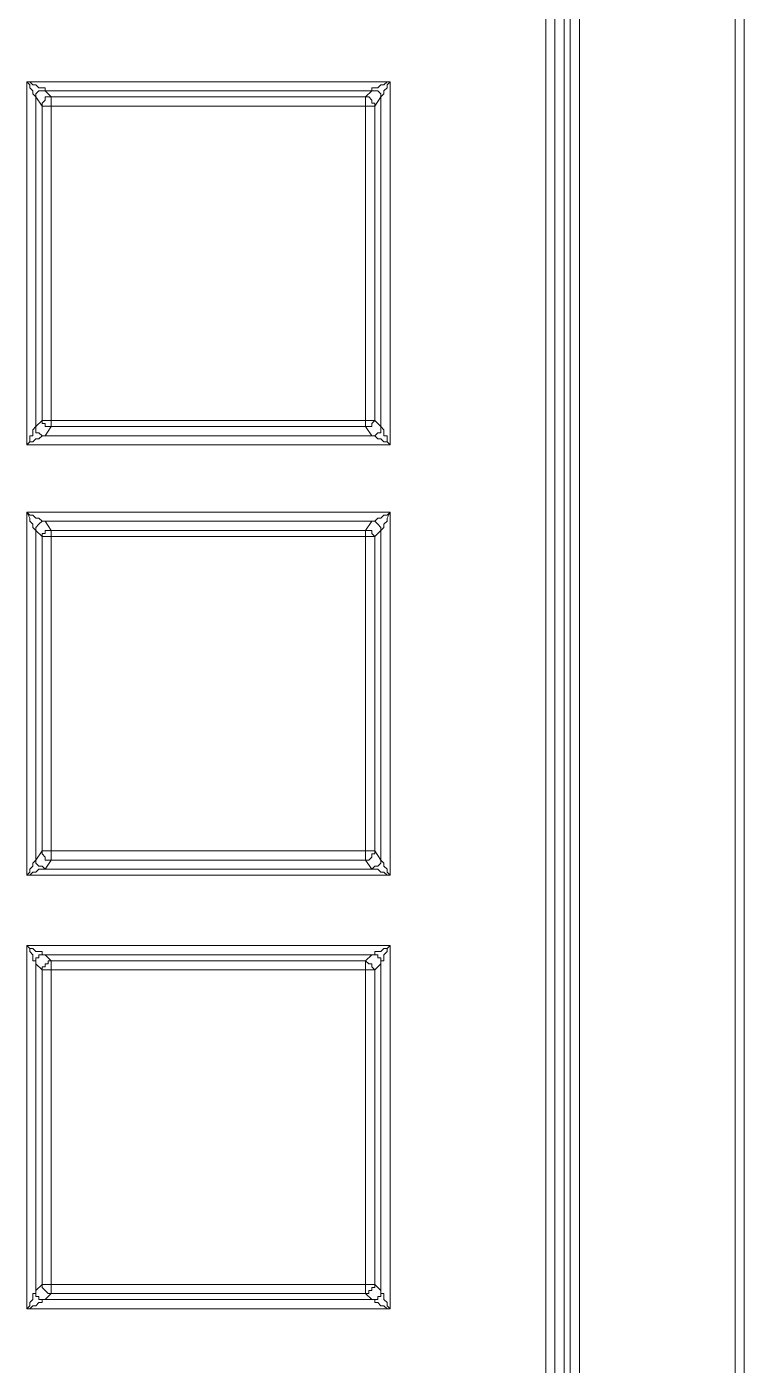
# Model space of a CAD drawing. Header units: centimetres. Extents: x -12.2 to 12.2, y -6.1 to 6.1.
# Drawn here: x -4.47 to -3.641, y 2.215 to 3.762 of the extents above; entities that cross this region are included whole.
import ezdxf

# ---------------------------------------------------------------- set-up
doc = ezdxf.new("R2010")
doc.units = ezdxf.units.CM
doc.header["$MEASUREMENT"] = 0
doc.layers.add('Camada 1', color=7, linetype='Continuous')

msp = doc.modelspace()

# ---------------------------------------------------------------- linework, layer by layer
at = {"layer": 'Camada 1', "lineweight": 9}
for points in [[(-3.84945, 5.81194), (-3.84945, 5.81194), (-3.84945, -5.8262), (-3.84945, -5.8262)], [(-3.8424, -5.8262), (-3.8424, -5.8262), (-3.8424, 5.81194), (-3.8424, 5.81194)], [(-3.83181, 5.81194), (-3.83181, 5.81194), (-3.83181, -5.8262), (-3.83181, -5.8262)], [(-3.6519, -5.8262), (-3.6519, -5.8262), (-3.6519, 5.81194), (-3.6519, 5.81194)], [(-3.64131, 5.81194), (-3.64131, 5.81194), (-3.64131, -5.8262), (-3.64131, -5.8262)], [(-3.87062, -2.02678), (-3.87062, -2.02678), (-3.87062, 5.77666), (-3.87062, 5.77666)], [(-3.86004, 5.77666), (-3.86004, 5.77666), (-3.86004, -2.02678), (-3.86004, -2.02678)], [(-4.47034, 3.6988), (-4.47034, 3.6988), (-4.05054, 3.6988), (-4.05054, 3.6988)], [(-4.47034, 3.27899), (-4.47034, 3.27899), (-4.47034, 3.6988), (-4.47034, 3.6988)], [(-4.05054, 3.6988), (-4.05054, 3.6988), (-4.05054, 3.27899), (-4.05054, 3.27899)], [(-4.0717, 3.68822), (-4.0717, 3.68822), (-4.44917, 3.68822), (-4.44917, 3.68822)], [(-4.44917, 3.68822), (-4.44917, 3.68822), (-4.44212, 3.68116), (-4.44212, 3.68116)], [(-4.07876, 3.68116), (-4.07876, 3.68116), (-4.0717, 3.68822), (-4.0717, 3.68822)], [(-4.45976, 3.68116), (-4.45976, 3.68116), (-4.45976, 3.30016), (-4.45976, 3.30016)], [(-4.4527, 3.67058), (-4.4527, 3.67058), (-4.45976, 3.68116), (-4.45976, 3.68116)], [(-4.4527, 3.30722), (-4.4527, 3.30722), (-4.4527, 3.67058), (-4.4527, 3.67058)], [(-4.44212, 3.68116), (-4.44212, 3.68116), (-4.07876, 3.68116), (-4.07876, 3.68116)], [(-4.07876, 3.67058), (-4.07876, 3.67058), (-4.44212, 3.67058), (-4.44212, 3.67058)], [(-4.44212, 3.67058), (-4.44212, 3.67058), (-4.44212, 3.30722), (-4.44212, 3.30722)], [(-4.07876, 3.30722), (-4.07876, 3.30722), (-4.07876, 3.67058), (-4.07876, 3.67058)], [(-4.06112, 3.68116), (-4.06112, 3.68116), (-4.06817, 3.67058), (-4.06817, 3.67058)], [(-4.06817, 3.67058), (-4.06817, 3.67058), (-4.06817, 3.30722), (-4.06817, 3.30722)], [(-4.06112, 3.30016), (-4.06112, 3.30016), (-4.06112, 3.68116), (-4.06112, 3.68116)], [(-4.45976, 3.30016), (-4.45976, 3.30016), (-4.4527, 3.30722), (-4.4527, 3.30722)], [(-4.44212, 3.30016), (-4.44212, 3.30016), (-4.44917, 3.28958), (-4.44917, 3.28958)], [(-4.44212, 3.30722), (-4.44212, 3.30722), (-4.07876, 3.30722), (-4.07876, 3.30722)], [(-4.07876, 3.30016), (-4.07876, 3.30016), (-4.44212, 3.30016), (-4.44212, 3.30016)], [(-4.0717, 3.28958), (-4.0717, 3.28958), (-4.07876, 3.30016), (-4.07876, 3.30016)], [(-4.06817, 3.30722), (-4.06817, 3.30722), (-4.06112, 3.30016), (-4.06112, 3.30016)], [(-4.44917, 3.28958), (-4.44917, 3.28958), (-4.0717, 3.28958), (-4.0717, 3.28958)], [(-4.05054, 3.27899), (-4.05054, 3.27899), (-4.47034, 3.27899), (-4.47034, 3.27899)], [(-4.47034, 3.20138), (-4.47034, 3.20138), (-4.05054, 3.20138), (-4.05054, 3.20138)], [(-4.47034, 2.78158), (-4.47034, 2.78158), (-4.47034, 3.20138), (-4.47034, 3.20138)], [(-4.0717, 3.1908), (-4.0717, 3.1908), (-4.44917, 3.1908), (-4.44917, 3.1908)], [(-4.44917, 3.1908), (-4.44917, 3.1908), (-4.44212, 3.18022), (-4.44212, 3.18022)], [(-4.07876, 3.18022), (-4.07876, 3.18022), (-4.0717, 3.1908), (-4.0717, 3.1908)], [(-4.05054, 3.20138), (-4.05054, 3.20138), (-4.05054, 2.78158), (-4.05054, 2.78158)], [(-4.45976, 3.18022), (-4.45976, 3.18022), (-4.45976, 2.79922), (-4.45976, 2.79922)], [(-4.4527, 3.17316), (-4.4527, 3.17316), (-4.45976, 3.18022), (-4.45976, 3.18022)], [(-4.4527, 2.8098), (-4.4527, 2.8098), (-4.4527, 3.17316), (-4.4527, 3.17316)], [(-4.44212, 3.18022), (-4.44212, 3.18022), (-4.07876, 3.18022), (-4.07876, 3.18022)], [(-4.07876, 3.17316), (-4.07876, 3.17316), (-4.44212, 3.17316), (-4.44212, 3.17316)], [(-4.44212, 3.17316), (-4.44212, 3.17316), (-4.44212, 2.8098), (-4.44212, 2.8098)], [(-4.07876, 2.8098), (-4.07876, 2.8098), (-4.07876, 3.17316), (-4.07876, 3.17316)], [(-4.06112, 3.18022), (-4.06112, 3.18022), (-4.06817, 3.17316), (-4.06817, 3.17316)], [(-4.06817, 3.17316), (-4.06817, 3.17316), (-4.06817, 2.8098), (-4.06817, 2.8098)], [(-4.06112, 2.79922), (-4.06112, 2.79922), (-4.06112, 3.18022), (-4.06112, 3.18022)], [(-4.45976, 2.79922), (-4.45976, 2.79922), (-4.4527, 2.8098), (-4.4527, 2.8098)], [(-4.44212, 2.8098), (-4.44212, 2.8098), (-4.07876, 2.8098), (-4.07876, 2.8098)], [(-4.06817, 2.8098), (-4.06817, 2.8098), (-4.06112, 2.79922), (-4.06112, 2.79922)], [(-4.44212, 2.79922), (-4.44212, 2.79922), (-4.44917, 2.78863), (-4.44917, 2.78863)], [(-4.44917, 2.78863), (-4.44917, 2.78863), (-4.0717, 2.78863), (-4.0717, 2.78863)], [(-4.07876, 2.79922), (-4.07876, 2.79922), (-4.44212, 2.79922), (-4.44212, 2.79922)], [(-4.0717, 2.78863), (-4.0717, 2.78863), (-4.07876, 2.79922), (-4.07876, 2.79922)], [(-4.05054, 2.78158), (-4.05054, 2.78158), (-4.47034, 2.78158), (-4.47034, 2.78158)], [(-4.47034, 2.70044), (-4.47034, 2.70044), (-4.05054, 2.70044), (-4.05054, 2.70044)], [(-4.47034, 2.28063), (-4.47034, 2.28063), (-4.47034, 2.70044), (-4.47034, 2.70044)], [(-4.05054, 2.70044), (-4.05054, 2.70044), (-4.05054, 2.28063), (-4.05054, 2.28063)], [(-4.45976, 2.67927), (-4.45976, 2.67927), (-4.45976, 2.3018), (-4.45976, 2.3018)], [(-4.4527, 2.67222), (-4.4527, 2.67222), (-4.45976, 2.67927), (-4.45976, 2.67927)], [(-4.0717, 2.68986), (-4.0717, 2.68986), (-4.44917, 2.68986), (-4.44917, 2.68986)], [(-4.44917, 2.68986), (-4.44917, 2.68986), (-4.44212, 2.6828), (-4.44212, 2.6828)], [(-4.44212, 2.6828), (-4.44212, 2.6828), (-4.07876, 2.6828), (-4.07876, 2.6828)], [(-4.07876, 2.6828), (-4.07876, 2.6828), (-4.0717, 2.68986), (-4.0717, 2.68986)], [(-4.06112, 2.67927), (-4.06112, 2.67927), (-4.06817, 2.67222), (-4.06817, 2.67222)], [(-4.06112, 2.3018), (-4.06112, 2.3018), (-4.06112, 2.67927), (-4.06112, 2.67927)], [(-4.4527, 2.30885), (-4.4527, 2.30885), (-4.4527, 2.67222), (-4.4527, 2.67222)], [(-4.44212, 2.67222), (-4.44212, 2.67222), (-4.44212, 2.30885), (-4.44212, 2.30885)], [(-4.07876, 2.67222), (-4.07876, 2.67222), (-4.44212, 2.67222), (-4.44212, 2.67222)], [(-4.07876, 2.30885), (-4.07876, 2.30885), (-4.07876, 2.67222), (-4.07876, 2.67222)], [(-4.06817, 2.67222), (-4.06817, 2.67222), (-4.06817, 2.30885), (-4.06817, 2.30885)], [(-4.45976, 2.3018), (-4.45976, 2.3018), (-4.4527, 2.30885), (-4.4527, 2.30885)], [(-4.44212, 2.30885), (-4.44212, 2.30885), (-4.07876, 2.30885), (-4.07876, 2.30885)], [(-4.06817, 2.30885), (-4.06817, 2.30885), (-4.06112, 2.3018), (-4.06112, 2.3018)], [(-4.44212, 2.29827), (-4.44212, 2.29827), (-4.44917, 2.29122), (-4.44917, 2.29122)], [(-4.44917, 2.29122), (-4.44917, 2.29122), (-4.0717, 2.29122), (-4.0717, 2.29122)], [(-4.07876, 2.29827), (-4.07876, 2.29827), (-4.44212, 2.29827), (-4.44212, 2.29827)], [(-4.0717, 2.29122), (-4.0717, 2.29122), (-4.07876, 2.29827), (-4.07876, 2.29827)], [(-4.05054, 2.28063), (-4.05054, 2.28063), (-4.47034, 2.28063), (-4.47034, 2.28063)]]:
    msp.add_open_spline(points, degree=3, dxfattribs=at)
for points, knots in [([(-4.45976, 3.68116), (-4.45976, 3.68116), (-4.45976, 3.68116), (-4.45976, 3.68116), (-4.45976, 3.68116), (-4.46329, 3.68469), (-4.46329, 3.68469), (-4.46329, 3.68469), (-4.46329, 3.68822), (-4.46329, 3.68822), (-4.46329, 3.68822), (-4.46681, 3.69174), (-4.46681, 3.69174), (-4.46681, 3.69174), (-4.46681, 3.69527), (-4.46681, 3.69527), (-4.46681, 3.69527), (-4.47034, 3.6988), (-4.47034, 3.6988)], [0, 0, 0, 0, 0.1666667, 0.1666667, 0.1666667, 0.3333333, 0.3333333, 0.3333333, 0.5, 0.5, 0.5, 0.6666667, 0.6666667, 0.6666667, 0.8333333, 0.8333333, 0.8333333, 1, 1, 1, 1]), ([(-4.47034, 3.6988), (-4.47034, 3.6988), (-4.46681, 3.6988), (-4.46681, 3.6988), (-4.46681, 3.6988), (-4.46329, 3.69527), (-4.46329, 3.69527), (-4.46329, 3.69527), (-4.45976, 3.69527), (-4.45976, 3.69527), (-4.45976, 3.69527), (-4.45623, 3.69174), (-4.45623, 3.69174), (-4.45623, 3.69174), (-4.4527, 3.69174), (-4.4527, 3.69174), (-4.4527, 3.69174), (-4.44917, 3.69174), (-4.44917, 3.69174), (-4.44917, 3.69174), (-4.44917, 3.68822), (-4.44917, 3.68822)], [0, 0, 0, 0, 0.1428571, 0.1428571, 0.1428571, 0.2857143, 0.2857143, 0.2857143, 0.4285714, 0.4285714, 0.4285714, 0.5714286, 0.5714286, 0.5714286, 0.7142857, 0.7142857, 0.7142857, 0.8571429, 0.8571429, 0.8571429, 1, 1, 1, 1]), ([(-4.0717, 3.68822), (-4.0717, 3.68822), (-4.0717, 3.69174), (-4.0717, 3.69174), (-4.0717, 3.69174), (-4.06817, 3.69174), (-4.06817, 3.69174), (-4.06817, 3.69174), (-4.06465, 3.69174), (-4.06465, 3.69174), (-4.06465, 3.69174), (-4.06112, 3.69527), (-4.06112, 3.69527), (-4.06112, 3.69527), (-4.05759, 3.69527), (-4.05759, 3.69527), (-4.05759, 3.69527), (-4.05406, 3.6988), (-4.05406, 3.6988), (-4.05406, 3.6988), (-4.05054, 3.6988), (-4.05054, 3.6988)], [0, 0, 0, 0, 0.1428571, 0.1428571, 0.1428571, 0.2857143, 0.2857143, 0.2857143, 0.4285714, 0.4285714, 0.4285714, 0.5714286, 0.5714286, 0.5714286, 0.7142857, 0.7142857, 0.7142857, 0.8571429, 0.8571429, 0.8571429, 1, 1, 1, 1]), ([(-4.05054, 3.6988), (-4.05054, 3.6988), (-4.05406, 3.69527), (-4.05406, 3.69527), (-4.05406, 3.69527), (-4.05406, 3.69174), (-4.05406, 3.69174), (-4.05406, 3.69174), (-4.05759, 3.68822), (-4.05759, 3.68822), (-4.05759, 3.68822), (-4.05759, 3.68469), (-4.05759, 3.68469), (-4.05759, 3.68469), (-4.06112, 3.68116), (-4.06112, 3.68116)], [0, 0, 0, 0, 0.2, 0.2, 0.2, 0.4, 0.4, 0.4, 0.6, 0.6, 0.6, 0.8, 0.8, 0.8, 1, 1, 1, 1]), ([(-4.44917, 3.68822), (-4.44917, 3.68822), (-4.4527, 3.68822), (-4.4527, 3.68822), (-4.4527, 3.68822), (-4.45623, 3.68822), (-4.45623, 3.68822), (-4.45623, 3.68822), (-4.45976, 3.68469), (-4.45976, 3.68469), (-4.45976, 3.68469), (-4.45976, 3.68116), (-4.45976, 3.68116)], [0, 0, 0, 0, 0.25, 0.25, 0.25, 0.5, 0.5, 0.5, 0.75, 0.75, 0.75, 1, 1, 1, 1]), ([(-4.06112, 3.68116), (-4.06112, 3.68116), (-4.06112, 3.68116), (-4.06112, 3.68116), (-4.06112, 3.68116), (-4.06112, 3.68469), (-4.06112, 3.68469), (-4.06112, 3.68469), (-4.06465, 3.68822), (-4.06465, 3.68822), (-4.06465, 3.68822), (-4.06817, 3.68822), (-4.06817, 3.68822), (-4.06817, 3.68822), (-4.0717, 3.68822), (-4.0717, 3.68822)], [0, 0, 0, 0, 0.2, 0.2, 0.2, 0.4, 0.4, 0.4, 0.6, 0.6, 0.6, 0.8, 0.8, 0.8, 1, 1, 1, 1]), ([(-4.44212, 3.68116), (-4.44212, 3.68116), (-4.44565, 3.68116), (-4.44565, 3.68116), (-4.44565, 3.68116), (-4.44917, 3.68116), (-4.44917, 3.68116), (-4.44917, 3.68116), (-4.44917, 3.67763), (-4.44917, 3.67763), (-4.44917, 3.67763), (-4.4527, 3.6741), (-4.4527, 3.6741), (-4.4527, 3.6741), (-4.4527, 3.67058), (-4.4527, 3.67058)], [0, 0, 0, 0, 0.2, 0.2, 0.2, 0.4, 0.4, 0.4, 0.6, 0.6, 0.6, 0.8, 0.8, 0.8, 1, 1, 1, 1]), ([(-4.44212, 3.67058), (-4.44212, 3.67058), (-4.44565, 3.67058), (-4.44565, 3.67058), (-4.44565, 3.67058), (-4.44917, 3.67058), (-4.44917, 3.67058), (-4.44917, 3.67058), (-4.4527, 3.67058), (-4.4527, 3.67058)], [0, 0, 0, 0, 0.3333333, 0.3333333, 0.3333333, 0.6666667, 0.6666667, 0.6666667, 1, 1, 1, 1]), ([(-4.44212, 3.68116), (-4.44212, 3.68116), (-4.44212, 3.68116), (-4.44212, 3.68116), (-4.44212, 3.68116), (-4.44212, 3.67763), (-4.44212, 3.67763), (-4.44212, 3.67763), (-4.44212, 3.6741), (-4.44212, 3.6741), (-4.44212, 3.6741), (-4.44212, 3.67058), (-4.44212, 3.67058)], [0, 0, 0, 0, 0.25, 0.25, 0.25, 0.5, 0.5, 0.5, 0.75, 0.75, 0.75, 1, 1, 1, 1]), ([(-4.06817, 3.67058), (-4.06817, 3.67058), (-4.06817, 3.6741), (-4.06817, 3.6741), (-4.06817, 3.6741), (-4.0717, 3.6741), (-4.0717, 3.6741), (-4.0717, 3.6741), (-4.0717, 3.67763), (-4.0717, 3.67763), (-4.0717, 3.67763), (-4.07523, 3.68116), (-4.07523, 3.68116), (-4.07523, 3.68116), (-4.07876, 3.68116), (-4.07876, 3.68116)], [0, 0, 0, 0, 0.2, 0.2, 0.2, 0.4, 0.4, 0.4, 0.6, 0.6, 0.6, 0.8, 0.8, 0.8, 1, 1, 1, 1]), ([(-4.07876, 3.68116), (-4.07876, 3.68116), (-4.07876, 3.68116), (-4.07876, 3.68116), (-4.07876, 3.68116), (-4.07876, 3.67763), (-4.07876, 3.67763), (-4.07876, 3.67763), (-4.07876, 3.6741), (-4.07876, 3.6741), (-4.07876, 3.6741), (-4.07876, 3.67058), (-4.07876, 3.67058)], [0, 0, 0, 0, 0.25, 0.25, 0.25, 0.5, 0.5, 0.5, 0.75, 0.75, 0.75, 1, 1, 1, 1]), ([(-4.06817, 3.67058), (-4.06817, 3.67058), (-4.06817, 3.67058), (-4.06817, 3.67058), (-4.06817, 3.67058), (-4.0717, 3.67058), (-4.0717, 3.67058), (-4.0717, 3.67058), (-4.07523, 3.67058), (-4.07523, 3.67058), (-4.07523, 3.67058), (-4.07876, 3.67058), (-4.07876, 3.67058)], [0, 0, 0, 0, 0.25, 0.25, 0.25, 0.5, 0.5, 0.5, 0.75, 0.75, 0.75, 1, 1, 1, 1]), ([(-4.47034, 3.27899), (-4.47034, 3.27899), (-4.46681, 3.28252), (-4.46681, 3.28252), (-4.46681, 3.28252), (-4.46681, 3.28958), (-4.46681, 3.28958), (-4.46681, 3.28958), (-4.46329, 3.28958), (-4.46329, 3.28958), (-4.46329, 3.28958), (-4.46329, 3.29311), (-4.46329, 3.29311), (-4.46329, 3.29311), (-4.46329, 3.29663), (-4.46329, 3.29663), (-4.46329, 3.29663), (-4.45976, 3.30016), (-4.45976, 3.30016)], [0, 0, 0, 0, 0.1666667, 0.1666667, 0.1666667, 0.3333333, 0.3333333, 0.3333333, 0.5, 0.5, 0.5, 0.6666667, 0.6666667, 0.6666667, 0.8333333, 0.8333333, 0.8333333, 1, 1, 1, 1]), ([(-4.45976, 3.30016), (-4.45976, 3.30016), (-4.45976, 3.29663), (-4.45976, 3.29663), (-4.45976, 3.29663), (-4.45976, 3.29311), (-4.45976, 3.29311), (-4.45976, 3.29311), (-4.45623, 3.29311), (-4.45623, 3.29311), (-4.45623, 3.29311), (-4.4527, 3.28958), (-4.4527, 3.28958), (-4.4527, 3.28958), (-4.44917, 3.28958), (-4.44917, 3.28958)], [0, 0, 0, 0, 0.2, 0.2, 0.2, 0.4, 0.4, 0.4, 0.6, 0.6, 0.6, 0.8, 0.8, 0.8, 1, 1, 1, 1]), ([(-4.4527, 3.30722), (-4.4527, 3.30722), (-4.4527, 3.30722), (-4.4527, 3.30722), (-4.4527, 3.30722), (-4.4527, 3.30369), (-4.4527, 3.30369), (-4.4527, 3.30369), (-4.44917, 3.30369), (-4.44917, 3.30369), (-4.44917, 3.30369), (-4.44917, 3.30016), (-4.44917, 3.30016), (-4.44917, 3.30016), (-4.44565, 3.30016), (-4.44565, 3.30016), (-4.44565, 3.30016), (-4.44212, 3.30016), (-4.44212, 3.30016)], [0, 0, 0, 0, 0.1666667, 0.1666667, 0.1666667, 0.3333333, 0.3333333, 0.3333333, 0.5, 0.5, 0.5, 0.6666667, 0.6666667, 0.6666667, 0.8333333, 0.8333333, 0.8333333, 1, 1, 1, 1]), ([(-4.44212, 3.30722), (-4.44212, 3.30722), (-4.44565, 3.30722), (-4.44565, 3.30722), (-4.44565, 3.30722), (-4.44917, 3.30722), (-4.44917, 3.30722), (-4.44917, 3.30722), (-4.4527, 3.30722), (-4.4527, 3.30722)], [0, 0, 0, 0, 0.3333333, 0.3333333, 0.3333333, 0.6666667, 0.6666667, 0.6666667, 1, 1, 1, 1]), ([(-4.44212, 3.30722), (-4.44212, 3.30722), (-4.44212, 3.30722), (-4.44212, 3.30722), (-4.44212, 3.30722), (-4.44212, 3.30369), (-4.44212, 3.30369), (-4.44212, 3.30369), (-4.44212, 3.30016), (-4.44212, 3.30016)], [0, 0, 0, 0, 0.3333333, 0.3333333, 0.3333333, 0.6666667, 0.6666667, 0.6666667, 1, 1, 1, 1]), ([(-4.06817, 3.30722), (-4.06817, 3.30722), (-4.06817, 3.30722), (-4.06817, 3.30722), (-4.06817, 3.30722), (-4.0717, 3.30369), (-4.0717, 3.30369), (-4.0717, 3.30369), (-4.0717, 3.30016), (-4.0717, 3.30016), (-4.0717, 3.30016), (-4.07523, 3.30016), (-4.07523, 3.30016), (-4.07523, 3.30016), (-4.07876, 3.30016), (-4.07876, 3.30016)], [0, 0, 0, 0, 0.2, 0.2, 0.2, 0.4, 0.4, 0.4, 0.6, 0.6, 0.6, 0.8, 0.8, 0.8, 1, 1, 1, 1]), ([(-4.07876, 3.30722), (-4.07876, 3.30722), (-4.07876, 3.30722), (-4.07876, 3.30722), (-4.07876, 3.30722), (-4.07876, 3.30369), (-4.07876, 3.30369), (-4.07876, 3.30369), (-4.07876, 3.30016), (-4.07876, 3.30016)], [0, 0, 0, 0, 0.3333333, 0.3333333, 0.3333333, 0.6666667, 0.6666667, 0.6666667, 1, 1, 1, 1]), ([(-4.06817, 3.30722), (-4.06817, 3.30722), (-4.06817, 3.30722), (-4.06817, 3.30722), (-4.06817, 3.30722), (-4.0717, 3.30722), (-4.0717, 3.30722), (-4.0717, 3.30722), (-4.07523, 3.30722), (-4.07523, 3.30722), (-4.07523, 3.30722), (-4.07876, 3.30722), (-4.07876, 3.30722)], [0, 0, 0, 0, 0.25, 0.25, 0.25, 0.5, 0.5, 0.5, 0.75, 0.75, 0.75, 1, 1, 1, 1]), ([(-4.06112, 3.30016), (-4.06112, 3.30016), (-4.06112, 3.29663), (-4.06112, 3.29663), (-4.06112, 3.29663), (-4.06112, 3.29311), (-4.06112, 3.29311), (-4.06112, 3.29311), (-4.06465, 3.29311), (-4.06465, 3.29311), (-4.06465, 3.29311), (-4.06817, 3.28958), (-4.06817, 3.28958), (-4.06817, 3.28958), (-4.0717, 3.28958), (-4.0717, 3.28958)], [0, 0, 0, 0, 0.2, 0.2, 0.2, 0.4, 0.4, 0.4, 0.6, 0.6, 0.6, 0.8, 0.8, 0.8, 1, 1, 1, 1]), ([(-4.06112, 3.30016), (-4.06112, 3.30016), (-4.06112, 3.30016), (-4.06112, 3.30016), (-4.06112, 3.30016), (-4.05759, 3.29663), (-4.05759, 3.29663), (-4.05759, 3.29663), (-4.05759, 3.29311), (-4.05759, 3.29311), (-4.05759, 3.29311), (-4.05759, 3.28958), (-4.05759, 3.28958), (-4.05759, 3.28958), (-4.05406, 3.28958), (-4.05406, 3.28958), (-4.05406, 3.28958), (-4.05406, 3.28252), (-4.05406, 3.28252), (-4.05406, 3.28252), (-4.05054, 3.27899), (-4.05054, 3.27899)], [0, 0, 0, 0, 0.1428571, 0.1428571, 0.1428571, 0.2857143, 0.2857143, 0.2857143, 0.4285714, 0.4285714, 0.4285714, 0.5714286, 0.5714286, 0.5714286, 0.7142857, 0.7142857, 0.7142857, 0.8571429, 0.8571429, 0.8571429, 1, 1, 1, 1]), ([(-4.44917, 3.28958), (-4.44917, 3.28958), (-4.44917, 3.28958), (-4.44917, 3.28958), (-4.44917, 3.28958), (-4.4527, 3.28958), (-4.4527, 3.28958), (-4.4527, 3.28958), (-4.45623, 3.28605), (-4.45623, 3.28605), (-4.45623, 3.28605), (-4.45976, 3.28605), (-4.45976, 3.28605), (-4.45976, 3.28605), (-4.46329, 3.28252), (-4.46329, 3.28252), (-4.46329, 3.28252), (-4.46681, 3.28252), (-4.46681, 3.28252), (-4.46681, 3.28252), (-4.47034, 3.27899), (-4.47034, 3.27899)], [0, 0, 0, 0, 0.1428571, 0.1428571, 0.1428571, 0.2857143, 0.2857143, 0.2857143, 0.4285714, 0.4285714, 0.4285714, 0.5714286, 0.5714286, 0.5714286, 0.7142857, 0.7142857, 0.7142857, 0.8571429, 0.8571429, 0.8571429, 1, 1, 1, 1]), ([(-4.05054, 3.27899), (-4.05054, 3.27899), (-4.05406, 3.28252), (-4.05406, 3.28252), (-4.05406, 3.28252), (-4.05759, 3.28252), (-4.05759, 3.28252), (-4.05759, 3.28252), (-4.06112, 3.28605), (-4.06112, 3.28605), (-4.06112, 3.28605), (-4.06465, 3.28605), (-4.06465, 3.28605), (-4.06465, 3.28605), (-4.06817, 3.28958), (-4.06817, 3.28958), (-4.06817, 3.28958), (-4.0717, 3.28958), (-4.0717, 3.28958)], [0, 0, 0, 0, 0.1666667, 0.1666667, 0.1666667, 0.3333333, 0.3333333, 0.3333333, 0.5, 0.5, 0.5, 0.6666667, 0.6666667, 0.6666667, 0.8333333, 0.8333333, 0.8333333, 1, 1, 1, 1]), ([(-4.45976, 3.18022), (-4.45976, 3.18022), (-4.45976, 3.18022), (-4.45976, 3.18022), (-4.45976, 3.18022), (-4.46329, 3.18374), (-4.46329, 3.18374), (-4.46329, 3.18374), (-4.46329, 3.18727), (-4.46329, 3.18727), (-4.46329, 3.18727), (-4.46681, 3.1908), (-4.46681, 3.1908), (-4.46681, 3.1908), (-4.46681, 3.19433), (-4.46681, 3.19433), (-4.46681, 3.19433), (-4.47034, 3.20138), (-4.47034, 3.20138)], [0, 0, 0, 0, 0.1666667, 0.1666667, 0.1666667, 0.3333333, 0.3333333, 0.3333333, 0.5, 0.5, 0.5, 0.6666667, 0.6666667, 0.6666667, 0.8333333, 0.8333333, 0.8333333, 1, 1, 1, 1]), ([(-4.47034, 3.20138), (-4.47034, 3.20138), (-4.46681, 3.19785), (-4.46681, 3.19785), (-4.46681, 3.19785), (-4.46329, 3.19785), (-4.46329, 3.19785), (-4.46329, 3.19785), (-4.45976, 3.19433), (-4.45976, 3.19433), (-4.45976, 3.19433), (-4.45623, 3.19433), (-4.45623, 3.19433), (-4.45623, 3.19433), (-4.4527, 3.1908), (-4.4527, 3.1908), (-4.4527, 3.1908), (-4.44917, 3.1908), (-4.44917, 3.1908)], [0, 0, 0, 0, 0.1666667, 0.1666667, 0.1666667, 0.3333333, 0.3333333, 0.3333333, 0.5, 0.5, 0.5, 0.6666667, 0.6666667, 0.6666667, 0.8333333, 0.8333333, 0.8333333, 1, 1, 1, 1]), ([(-4.44917, 3.1908), (-4.44917, 3.1908), (-4.4527, 3.1908), (-4.4527, 3.1908), (-4.4527, 3.1908), (-4.45623, 3.18727), (-4.45623, 3.18727), (-4.45623, 3.18727), (-4.45976, 3.18374), (-4.45976, 3.18374), (-4.45976, 3.18374), (-4.45976, 3.18022), (-4.45976, 3.18022)], [0, 0, 0, 0, 0.25, 0.25, 0.25, 0.5, 0.5, 0.5, 0.75, 0.75, 0.75, 1, 1, 1, 1]), ([(-4.0717, 3.1908), (-4.0717, 3.1908), (-4.0717, 3.1908), (-4.0717, 3.1908), (-4.0717, 3.1908), (-4.06817, 3.1908), (-4.06817, 3.1908), (-4.06817, 3.1908), (-4.06465, 3.19433), (-4.06465, 3.19433), (-4.06465, 3.19433), (-4.06112, 3.19433), (-4.06112, 3.19433), (-4.06112, 3.19433), (-4.05759, 3.19785), (-4.05759, 3.19785), (-4.05759, 3.19785), (-4.05406, 3.19785), (-4.05406, 3.19785), (-4.05406, 3.19785), (-4.05054, 3.20138), (-4.05054, 3.20138)], [0, 0, 0, 0, 0.1428571, 0.1428571, 0.1428571, 0.2857143, 0.2857143, 0.2857143, 0.4285714, 0.4285714, 0.4285714, 0.5714286, 0.5714286, 0.5714286, 0.7142857, 0.7142857, 0.7142857, 0.8571429, 0.8571429, 0.8571429, 1, 1, 1, 1]), ([(-4.06112, 3.18022), (-4.06112, 3.18022), (-4.06112, 3.18022), (-4.06112, 3.18022), (-4.06112, 3.18022), (-4.06112, 3.18374), (-4.06112, 3.18374), (-4.06112, 3.18374), (-4.06465, 3.18727), (-4.06465, 3.18727), (-4.06465, 3.18727), (-4.06817, 3.1908), (-4.06817, 3.1908), (-4.06817, 3.1908), (-4.0717, 3.1908), (-4.0717, 3.1908)], [0, 0, 0, 0, 0.2, 0.2, 0.2, 0.4, 0.4, 0.4, 0.6, 0.6, 0.6, 0.8, 0.8, 0.8, 1, 1, 1, 1]), ([(-4.05054, 3.20138), (-4.05054, 3.20138), (-4.05406, 3.19433), (-4.05406, 3.19433), (-4.05406, 3.19433), (-4.05406, 3.1908), (-4.05406, 3.1908), (-4.05406, 3.1908), (-4.05759, 3.18727), (-4.05759, 3.18727), (-4.05759, 3.18727), (-4.05759, 3.18374), (-4.05759, 3.18374), (-4.05759, 3.18374), (-4.06112, 3.18022), (-4.06112, 3.18022)], [0, 0, 0, 0, 0.2, 0.2, 0.2, 0.4, 0.4, 0.4, 0.6, 0.6, 0.6, 0.8, 0.8, 0.8, 1, 1, 1, 1]), ([(-4.44212, 3.18022), (-4.44212, 3.18022), (-4.44565, 3.18022), (-4.44565, 3.18022), (-4.44565, 3.18022), (-4.44917, 3.18022), (-4.44917, 3.18022), (-4.44917, 3.18022), (-4.44917, 3.17669), (-4.44917, 3.17669), (-4.44917, 3.17669), (-4.4527, 3.17669), (-4.4527, 3.17669), (-4.4527, 3.17669), (-4.4527, 3.17316), (-4.4527, 3.17316)], [0, 0, 0, 0, 0.2, 0.2, 0.2, 0.4, 0.4, 0.4, 0.6, 0.6, 0.6, 0.8, 0.8, 0.8, 1, 1, 1, 1]), ([(-4.44212, 3.17316), (-4.44212, 3.17316), (-4.44565, 3.17316), (-4.44565, 3.17316), (-4.44565, 3.17316), (-4.44917, 3.17316), (-4.44917, 3.17316), (-4.44917, 3.17316), (-4.4527, 3.17316), (-4.4527, 3.17316)], [0, 0, 0, 0, 0.3333333, 0.3333333, 0.3333333, 0.6666667, 0.6666667, 0.6666667, 1, 1, 1, 1]), ([(-4.44212, 3.18022), (-4.44212, 3.18022), (-4.44212, 3.18022), (-4.44212, 3.18022), (-4.44212, 3.18022), (-4.44212, 3.17669), (-4.44212, 3.17669), (-4.44212, 3.17669), (-4.44212, 3.17316), (-4.44212, 3.17316)], [0, 0, 0, 0, 0.3333333, 0.3333333, 0.3333333, 0.6666667, 0.6666667, 0.6666667, 1, 1, 1, 1]), ([(-4.06817, 3.17316), (-4.06817, 3.17316), (-4.06817, 3.17316), (-4.06817, 3.17316), (-4.06817, 3.17316), (-4.0717, 3.17669), (-4.0717, 3.17669), (-4.0717, 3.17669), (-4.0717, 3.18022), (-4.0717, 3.18022), (-4.0717, 3.18022), (-4.07523, 3.18022), (-4.07523, 3.18022), (-4.07523, 3.18022), (-4.07876, 3.18022), (-4.07876, 3.18022)], [0, 0, 0, 0, 0.2, 0.2, 0.2, 0.4, 0.4, 0.4, 0.6, 0.6, 0.6, 0.8, 0.8, 0.8, 1, 1, 1, 1]), ([(-4.07876, 3.18022), (-4.07876, 3.18022), (-4.07876, 3.18022), (-4.07876, 3.18022), (-4.07876, 3.18022), (-4.07876, 3.17669), (-4.07876, 3.17669), (-4.07876, 3.17669), (-4.07876, 3.17316), (-4.07876, 3.17316)], [0, 0, 0, 0, 0.3333333, 0.3333333, 0.3333333, 0.6666667, 0.6666667, 0.6666667, 1, 1, 1, 1]), ([(-4.06817, 3.17316), (-4.06817, 3.17316), (-4.06817, 3.17316), (-4.06817, 3.17316), (-4.06817, 3.17316), (-4.0717, 3.17316), (-4.0717, 3.17316), (-4.0717, 3.17316), (-4.07523, 3.17316), (-4.07523, 3.17316), (-4.07523, 3.17316), (-4.07876, 3.17316), (-4.07876, 3.17316)], [0, 0, 0, 0, 0.25, 0.25, 0.25, 0.5, 0.5, 0.5, 0.75, 0.75, 0.75, 1, 1, 1, 1]), ([(-4.4527, 2.8098), (-4.4527, 2.8098), (-4.4527, 2.80627), (-4.4527, 2.80627), (-4.4527, 2.80627), (-4.44917, 2.80274), (-4.44917, 2.80274), (-4.44917, 2.80274), (-4.44917, 2.79922), (-4.44917, 2.79922), (-4.44917, 2.79922), (-4.44565, 2.79922), (-4.44565, 2.79922), (-4.44565, 2.79922), (-4.44212, 2.79922), (-4.44212, 2.79922)], [0, 0, 0, 0, 0.2, 0.2, 0.2, 0.4, 0.4, 0.4, 0.6, 0.6, 0.6, 0.8, 0.8, 0.8, 1, 1, 1, 1]), ([(-4.44212, 2.8098), (-4.44212, 2.8098), (-4.44565, 2.8098), (-4.44565, 2.8098), (-4.44565, 2.8098), (-4.44917, 2.8098), (-4.44917, 2.8098), (-4.44917, 2.8098), (-4.4527, 2.8098), (-4.4527, 2.8098)], [0, 0, 0, 0, 0.3333333, 0.3333333, 0.3333333, 0.6666667, 0.6666667, 0.6666667, 1, 1, 1, 1]), ([(-4.44212, 2.8098), (-4.44212, 2.8098), (-4.44212, 2.80627), (-4.44212, 2.80627), (-4.44212, 2.80627), (-4.44212, 2.80274), (-4.44212, 2.80274), (-4.44212, 2.80274), (-4.44212, 2.79922), (-4.44212, 2.79922)], [0, 0, 0, 0, 0.3333333, 0.3333333, 0.3333333, 0.6666667, 0.6666667, 0.6666667, 1, 1, 1, 1]), ([(-4.06817, 2.8098), (-4.06817, 2.8098), (-4.06817, 2.80627), (-4.06817, 2.80627), (-4.06817, 2.80627), (-4.0717, 2.80627), (-4.0717, 2.80627), (-4.0717, 2.80627), (-4.0717, 2.80274), (-4.0717, 2.80274), (-4.0717, 2.80274), (-4.07523, 2.79922), (-4.07523, 2.79922), (-4.07523, 2.79922), (-4.07876, 2.79922), (-4.07876, 2.79922)], [0, 0, 0, 0, 0.2, 0.2, 0.2, 0.4, 0.4, 0.4, 0.6, 0.6, 0.6, 0.8, 0.8, 0.8, 1, 1, 1, 1]), ([(-4.07876, 2.8098), (-4.07876, 2.8098), (-4.07876, 2.80627), (-4.07876, 2.80627), (-4.07876, 2.80627), (-4.07876, 2.80274), (-4.07876, 2.80274), (-4.07876, 2.80274), (-4.07876, 2.79922), (-4.07876, 2.79922)], [0, 0, 0, 0, 0.3333333, 0.3333333, 0.3333333, 0.6666667, 0.6666667, 0.6666667, 1, 1, 1, 1]), ([(-4.06817, 2.8098), (-4.06817, 2.8098), (-4.06817, 2.8098), (-4.06817, 2.8098), (-4.06817, 2.8098), (-4.0717, 2.8098), (-4.0717, 2.8098), (-4.0717, 2.8098), (-4.07523, 2.8098), (-4.07523, 2.8098), (-4.07523, 2.8098), (-4.07876, 2.8098), (-4.07876, 2.8098)], [0, 0, 0, 0, 0.25, 0.25, 0.25, 0.5, 0.5, 0.5, 0.75, 0.75, 0.75, 1, 1, 1, 1]), ([(-4.47034, 2.78158), (-4.47034, 2.78158), (-4.46681, 2.7851), (-4.46681, 2.7851), (-4.46681, 2.7851), (-4.46681, 2.78863), (-4.46681, 2.78863), (-4.46681, 2.78863), (-4.46329, 2.79216), (-4.46329, 2.79216), (-4.46329, 2.79216), (-4.46329, 2.79569), (-4.46329, 2.79569), (-4.46329, 2.79569), (-4.45976, 2.79922), (-4.45976, 2.79922)], [0, 0, 0, 0, 0.2, 0.2, 0.2, 0.4, 0.4, 0.4, 0.6, 0.6, 0.6, 0.8, 0.8, 0.8, 1, 1, 1, 1]), ([(-4.44917, 2.78863), (-4.44917, 2.78863), (-4.44917, 2.78863), (-4.44917, 2.78863), (-4.44917, 2.78863), (-4.4527, 2.78863), (-4.4527, 2.78863), (-4.4527, 2.78863), (-4.45623, 2.78863), (-4.45623, 2.78863), (-4.45623, 2.78863), (-4.45976, 2.7851), (-4.45976, 2.7851), (-4.45976, 2.7851), (-4.46329, 2.7851), (-4.46329, 2.7851), (-4.46329, 2.7851), (-4.46681, 2.78158), (-4.46681, 2.78158), (-4.46681, 2.78158), (-4.47034, 2.78158), (-4.47034, 2.78158)], [0, 0, 0, 0, 0.1428571, 0.1428571, 0.1428571, 0.2857143, 0.2857143, 0.2857143, 0.4285714, 0.4285714, 0.4285714, 0.5714286, 0.5714286, 0.5714286, 0.7142857, 0.7142857, 0.7142857, 0.8571429, 0.8571429, 0.8571429, 1, 1, 1, 1]), ([(-4.45976, 2.79922), (-4.45976, 2.79922), (-4.45976, 2.79922), (-4.45976, 2.79922), (-4.45976, 2.79922), (-4.45976, 2.79569), (-4.45976, 2.79569), (-4.45976, 2.79569), (-4.45623, 2.79216), (-4.45623, 2.79216), (-4.45623, 2.79216), (-4.4527, 2.79216), (-4.4527, 2.79216), (-4.4527, 2.79216), (-4.44917, 2.78863), (-4.44917, 2.78863)], [0, 0, 0, 0, 0.2, 0.2, 0.2, 0.4, 0.4, 0.4, 0.6, 0.6, 0.6, 0.8, 0.8, 0.8, 1, 1, 1, 1]), ([(-4.06112, 2.79922), (-4.06112, 2.79922), (-4.06112, 2.79922), (-4.06112, 2.79922), (-4.06112, 2.79922), (-4.06112, 2.79569), (-4.06112, 2.79569), (-4.06112, 2.79569), (-4.06465, 2.79216), (-4.06465, 2.79216), (-4.06465, 2.79216), (-4.06817, 2.79216), (-4.06817, 2.79216), (-4.06817, 2.79216), (-4.0717, 2.78863), (-4.0717, 2.78863)], [0, 0, 0, 0, 0.2, 0.2, 0.2, 0.4, 0.4, 0.4, 0.6, 0.6, 0.6, 0.8, 0.8, 0.8, 1, 1, 1, 1]), ([(-4.05054, 2.78158), (-4.05054, 2.78158), (-4.05406, 2.78158), (-4.05406, 2.78158), (-4.05406, 2.78158), (-4.05759, 2.7851), (-4.05759, 2.7851), (-4.05759, 2.7851), (-4.06112, 2.7851), (-4.06112, 2.7851), (-4.06112, 2.7851), (-4.06465, 2.78863), (-4.06465, 2.78863), (-4.06465, 2.78863), (-4.06817, 2.78863), (-4.06817, 2.78863), (-4.06817, 2.78863), (-4.0717, 2.78863), (-4.0717, 2.78863)], [0, 0, 0, 0, 0.1666667, 0.1666667, 0.1666667, 0.3333333, 0.3333333, 0.3333333, 0.5, 0.5, 0.5, 0.6666667, 0.6666667, 0.6666667, 0.8333333, 0.8333333, 0.8333333, 1, 1, 1, 1]), ([(-4.06112, 2.79922), (-4.06112, 2.79922), (-4.06112, 2.79922), (-4.06112, 2.79922), (-4.06112, 2.79922), (-4.05759, 2.79569), (-4.05759, 2.79569), (-4.05759, 2.79569), (-4.05759, 2.79216), (-4.05759, 2.79216), (-4.05759, 2.79216), (-4.05406, 2.78863), (-4.05406, 2.78863), (-4.05406, 2.78863), (-4.05406, 2.7851), (-4.05406, 2.7851), (-4.05406, 2.7851), (-4.05054, 2.78158), (-4.05054, 2.78158)], [0, 0, 0, 0, 0.1666667, 0.1666667, 0.1666667, 0.3333333, 0.3333333, 0.3333333, 0.5, 0.5, 0.5, 0.6666667, 0.6666667, 0.6666667, 0.8333333, 0.8333333, 0.8333333, 1, 1, 1, 1]), ([(-4.47034, 2.70044), (-4.47034, 2.70044), (-4.46681, 2.69691), (-4.46681, 2.69691), (-4.46681, 2.69691), (-4.46329, 2.69691), (-4.46329, 2.69691), (-4.46329, 2.69691), (-4.45976, 2.69338), (-4.45976, 2.69338), (-4.45976, 2.69338), (-4.45623, 2.69338), (-4.45623, 2.69338), (-4.45623, 2.69338), (-4.4527, 2.69338), (-4.4527, 2.69338), (-4.4527, 2.69338), (-4.4527, 2.68986), (-4.4527, 2.68986), (-4.4527, 2.68986), (-4.44917, 2.68986), (-4.44917, 2.68986)], [0, 0, 0, 0, 0.1428571, 0.1428571, 0.1428571, 0.2857143, 0.2857143, 0.2857143, 0.4285714, 0.4285714, 0.4285714, 0.5714286, 0.5714286, 0.5714286, 0.7142857, 0.7142857, 0.7142857, 0.8571429, 0.8571429, 0.8571429, 1, 1, 1, 1]), ([(-4.45976, 2.67927), (-4.45976, 2.67927), (-4.45976, 2.67927), (-4.45976, 2.67927), (-4.45976, 2.67927), (-4.45976, 2.6828), (-4.45976, 2.6828), (-4.45976, 2.6828), (-4.46329, 2.6828), (-4.46329, 2.6828), (-4.46329, 2.6828), (-4.46329, 2.68633), (-4.46329, 2.68633), (-4.46329, 2.68633), (-4.46329, 2.68986), (-4.46329, 2.68986), (-4.46329, 2.68986), (-4.46681, 2.69338), (-4.46681, 2.69338), (-4.46681, 2.69338), (-4.46681, 2.69691), (-4.46681, 2.69691), (-4.46681, 2.69691), (-4.47034, 2.70044), (-4.47034, 2.70044)], [0, 0, 0, 0, 0.125, 0.125, 0.125, 0.25, 0.25, 0.25, 0.375, 0.375, 0.375, 0.5, 0.5, 0.5, 0.625, 0.625, 0.625, 0.75, 0.75, 0.75, 0.875, 0.875, 0.875, 1, 1, 1, 1]), ([(-4.0717, 2.68986), (-4.0717, 2.68986), (-4.0717, 2.68986), (-4.0717, 2.68986), (-4.0717, 2.68986), (-4.06817, 2.68986), (-4.06817, 2.68986), (-4.06817, 2.68986), (-4.06817, 2.69338), (-4.06817, 2.69338), (-4.06817, 2.69338), (-4.06465, 2.69338), (-4.06465, 2.69338), (-4.06465, 2.69338), (-4.06112, 2.69338), (-4.06112, 2.69338), (-4.06112, 2.69338), (-4.05759, 2.69691), (-4.05759, 2.69691), (-4.05759, 2.69691), (-4.05406, 2.69691), (-4.05406, 2.69691), (-4.05406, 2.69691), (-4.05054, 2.70044), (-4.05054, 2.70044)], [0, 0, 0, 0, 0.125, 0.125, 0.125, 0.25, 0.25, 0.25, 0.375, 0.375, 0.375, 0.5, 0.5, 0.5, 0.625, 0.625, 0.625, 0.75, 0.75, 0.75, 0.875, 0.875, 0.875, 1, 1, 1, 1]), ([(-4.05054, 2.70044), (-4.05054, 2.70044), (-4.05406, 2.69691), (-4.05406, 2.69691), (-4.05406, 2.69691), (-4.05406, 2.69338), (-4.05406, 2.69338), (-4.05406, 2.69338), (-4.05759, 2.68986), (-4.05759, 2.68986), (-4.05759, 2.68986), (-4.05759, 2.68633), (-4.05759, 2.68633), (-4.05759, 2.68633), (-4.05759, 2.6828), (-4.05759, 2.6828), (-4.05759, 2.6828), (-4.06112, 2.6828), (-4.06112, 2.6828), (-4.06112, 2.6828), (-4.06112, 2.67927), (-4.06112, 2.67927)], [0, 0, 0, 0, 0.1428571, 0.1428571, 0.1428571, 0.2857143, 0.2857143, 0.2857143, 0.4285714, 0.4285714, 0.4285714, 0.5714286, 0.5714286, 0.5714286, 0.7142857, 0.7142857, 0.7142857, 0.8571429, 0.8571429, 0.8571429, 1, 1, 1, 1]), ([(-4.44917, 2.68986), (-4.44917, 2.68986), (-4.4527, 2.68986), (-4.4527, 2.68986), (-4.4527, 2.68986), (-4.45623, 2.68986), (-4.45623, 2.68986), (-4.45623, 2.68986), (-4.45623, 2.68633), (-4.45623, 2.68633), (-4.45623, 2.68633), (-4.45976, 2.68633), (-4.45976, 2.68633), (-4.45976, 2.68633), (-4.45976, 2.6828), (-4.45976, 2.6828), (-4.45976, 2.6828), (-4.45976, 2.67927), (-4.45976, 2.67927)], [0, 0, 0, 0, 0.1666667, 0.1666667, 0.1666667, 0.3333333, 0.3333333, 0.3333333, 0.5, 0.5, 0.5, 0.6666667, 0.6666667, 0.6666667, 0.8333333, 0.8333333, 0.8333333, 1, 1, 1, 1]), ([(-4.44212, 2.6828), (-4.44212, 2.6828), (-4.44565, 2.6828), (-4.44565, 2.6828), (-4.44565, 2.6828), (-4.44565, 2.67927), (-4.44565, 2.67927), (-4.44565, 2.67927), (-4.44917, 2.67927), (-4.44917, 2.67927), (-4.44917, 2.67927), (-4.44917, 2.67574), (-4.44917, 2.67574), (-4.44917, 2.67574), (-4.4527, 2.67574), (-4.4527, 2.67574), (-4.4527, 2.67574), (-4.4527, 2.67222), (-4.4527, 2.67222)], [0, 0, 0, 0, 0.1666667, 0.1666667, 0.1666667, 0.3333333, 0.3333333, 0.3333333, 0.5, 0.5, 0.5, 0.6666667, 0.6666667, 0.6666667, 0.8333333, 0.8333333, 0.8333333, 1, 1, 1, 1]), ([(-4.44212, 2.6828), (-4.44212, 2.6828), (-4.44212, 2.6828), (-4.44212, 2.6828), (-4.44212, 2.6828), (-4.44212, 2.67927), (-4.44212, 2.67927), (-4.44212, 2.67927), (-4.44212, 2.67574), (-4.44212, 2.67574), (-4.44212, 2.67574), (-4.44212, 2.67222), (-4.44212, 2.67222)], [0, 0, 0, 0, 0.25, 0.25, 0.25, 0.5, 0.5, 0.5, 0.75, 0.75, 0.75, 1, 1, 1, 1]), ([(-4.06817, 2.67222), (-4.06817, 2.67222), (-4.06817, 2.67222), (-4.06817, 2.67222), (-4.06817, 2.67222), (-4.0717, 2.67574), (-4.0717, 2.67574), (-4.0717, 2.67574), (-4.0717, 2.67927), (-4.0717, 2.67927), (-4.0717, 2.67927), (-4.07523, 2.67927), (-4.07523, 2.67927), (-4.07523, 2.67927), (-4.07876, 2.6828), (-4.07876, 2.6828)], [0, 0, 0, 0, 0.2, 0.2, 0.2, 0.4, 0.4, 0.4, 0.6, 0.6, 0.6, 0.8, 0.8, 0.8, 1, 1, 1, 1]), ([(-4.07876, 2.6828), (-4.07876, 2.6828), (-4.07876, 2.6828), (-4.07876, 2.6828), (-4.07876, 2.6828), (-4.07876, 2.67927), (-4.07876, 2.67927), (-4.07876, 2.67927), (-4.07876, 2.67574), (-4.07876, 2.67574), (-4.07876, 2.67574), (-4.07876, 2.67222), (-4.07876, 2.67222)], [0, 0, 0, 0, 0.25, 0.25, 0.25, 0.5, 0.5, 0.5, 0.75, 0.75, 0.75, 1, 1, 1, 1]), ([(-4.06112, 2.67927), (-4.06112, 2.67927), (-4.06112, 2.6828), (-4.06112, 2.6828), (-4.06112, 2.6828), (-4.06112, 2.68633), (-4.06112, 2.68633), (-4.06112, 2.68633), (-4.06465, 2.68633), (-4.06465, 2.68633), (-4.06465, 2.68633), (-4.06465, 2.68986), (-4.06465, 2.68986), (-4.06465, 2.68986), (-4.06817, 2.68986), (-4.06817, 2.68986), (-4.06817, 2.68986), (-4.0717, 2.68986), (-4.0717, 2.68986)], [0, 0, 0, 0, 0.1666667, 0.1666667, 0.1666667, 0.3333333, 0.3333333, 0.3333333, 0.5, 0.5, 0.5, 0.6666667, 0.6666667, 0.6666667, 0.8333333, 0.8333333, 0.8333333, 1, 1, 1, 1]), ([(-4.44212, 2.67222), (-4.44212, 2.67222), (-4.44565, 2.67222), (-4.44565, 2.67222), (-4.44565, 2.67222), (-4.44917, 2.67222), (-4.44917, 2.67222), (-4.44917, 2.67222), (-4.4527, 2.67222), (-4.4527, 2.67222)], [0, 0, 0, 0, 0.3333333, 0.3333333, 0.3333333, 0.6666667, 0.6666667, 0.6666667, 1, 1, 1, 1]), ([(-4.06817, 2.67222), (-4.06817, 2.67222), (-4.06817, 2.67222), (-4.06817, 2.67222), (-4.06817, 2.67222), (-4.0717, 2.67222), (-4.0717, 2.67222), (-4.0717, 2.67222), (-4.07523, 2.67222), (-4.07523, 2.67222), (-4.07523, 2.67222), (-4.07876, 2.67222), (-4.07876, 2.67222)], [0, 0, 0, 0, 0.25, 0.25, 0.25, 0.5, 0.5, 0.5, 0.75, 0.75, 0.75, 1, 1, 1, 1]), ([(-4.4527, 2.30885), (-4.4527, 2.30885), (-4.4527, 2.30533), (-4.4527, 2.30533), (-4.4527, 2.30533), (-4.44917, 2.3018), (-4.44917, 2.3018), (-4.44917, 2.3018), (-4.44565, 2.29827), (-4.44565, 2.29827), (-4.44565, 2.29827), (-4.44212, 2.29827), (-4.44212, 2.29827)], [0, 0, 0, 0, 0.25, 0.25, 0.25, 0.5, 0.5, 0.5, 0.75, 0.75, 0.75, 1, 1, 1, 1]), ([(-4.44212, 2.30885), (-4.44212, 2.30885), (-4.44565, 2.30885), (-4.44565, 2.30885), (-4.44565, 2.30885), (-4.44917, 2.30885), (-4.44917, 2.30885), (-4.44917, 2.30885), (-4.4527, 2.30885), (-4.4527, 2.30885)], [0, 0, 0, 0, 0.3333333, 0.3333333, 0.3333333, 0.6666667, 0.6666667, 0.6666667, 1, 1, 1, 1]), ([(-4.44212, 2.30885), (-4.44212, 2.30885), (-4.44212, 2.30533), (-4.44212, 2.30533), (-4.44212, 2.30533), (-4.44212, 2.3018), (-4.44212, 2.3018), (-4.44212, 2.3018), (-4.44212, 2.29827), (-4.44212, 2.29827)], [0, 0, 0, 0, 0.3333333, 0.3333333, 0.3333333, 0.6666667, 0.6666667, 0.6666667, 1, 1, 1, 1]), ([(-4.06817, 2.30885), (-4.06817, 2.30885), (-4.06817, 2.30533), (-4.06817, 2.30533), (-4.06817, 2.30533), (-4.0717, 2.30533), (-4.0717, 2.30533), (-4.0717, 2.30533), (-4.0717, 2.3018), (-4.0717, 2.3018), (-4.0717, 2.3018), (-4.07523, 2.3018), (-4.07523, 2.3018), (-4.07523, 2.3018), (-4.07523, 2.29827), (-4.07523, 2.29827), (-4.07523, 2.29827), (-4.07876, 2.29827), (-4.07876, 2.29827)], [0, 0, 0, 0, 0.1666667, 0.1666667, 0.1666667, 0.3333333, 0.3333333, 0.3333333, 0.5, 0.5, 0.5, 0.6666667, 0.6666667, 0.6666667, 0.8333333, 0.8333333, 0.8333333, 1, 1, 1, 1]), ([(-4.07876, 2.30885), (-4.07876, 2.30885), (-4.07876, 2.30533), (-4.07876, 2.30533), (-4.07876, 2.30533), (-4.07876, 2.3018), (-4.07876, 2.3018), (-4.07876, 2.3018), (-4.07876, 2.29827), (-4.07876, 2.29827)], [0, 0, 0, 0, 0.3333333, 0.3333333, 0.3333333, 0.6666667, 0.6666667, 0.6666667, 1, 1, 1, 1]), ([(-4.06817, 2.30885), (-4.06817, 2.30885), (-4.06817, 2.30885), (-4.06817, 2.30885), (-4.06817, 2.30885), (-4.0717, 2.30885), (-4.0717, 2.30885), (-4.0717, 2.30885), (-4.07523, 2.30885), (-4.07523, 2.30885), (-4.07523, 2.30885), (-4.07876, 2.30885), (-4.07876, 2.30885)], [0, 0, 0, 0, 0.25, 0.25, 0.25, 0.5, 0.5, 0.5, 0.75, 0.75, 0.75, 1, 1, 1, 1]), ([(-4.47034, 2.28063), (-4.47034, 2.28063), (-4.46681, 2.28416), (-4.46681, 2.28416), (-4.46681, 2.28416), (-4.46681, 2.28769), (-4.46681, 2.28769), (-4.46681, 2.28769), (-4.46329, 2.29122), (-4.46329, 2.29122), (-4.46329, 2.29122), (-4.46329, 2.29474), (-4.46329, 2.29474), (-4.46329, 2.29474), (-4.46329, 2.29827), (-4.46329, 2.29827), (-4.46329, 2.29827), (-4.45976, 2.29827), (-4.45976, 2.29827), (-4.45976, 2.29827), (-4.45976, 2.3018), (-4.45976, 2.3018)], [0, 0, 0, 0, 0.1428571, 0.1428571, 0.1428571, 0.2857143, 0.2857143, 0.2857143, 0.4285714, 0.4285714, 0.4285714, 0.5714286, 0.5714286, 0.5714286, 0.7142857, 0.7142857, 0.7142857, 0.8571429, 0.8571429, 0.8571429, 1, 1, 1, 1]), ([(-4.44917, 2.29122), (-4.44917, 2.29122), (-4.44917, 2.29122), (-4.44917, 2.29122), (-4.44917, 2.29122), (-4.4527, 2.29122), (-4.4527, 2.29122), (-4.4527, 2.29122), (-4.4527, 2.28769), (-4.4527, 2.28769), (-4.4527, 2.28769), (-4.45623, 2.28769), (-4.45623, 2.28769), (-4.45623, 2.28769), (-4.45976, 2.28416), (-4.45976, 2.28416), (-4.45976, 2.28416), (-4.46329, 2.28416), (-4.46329, 2.28416), (-4.46329, 2.28416), (-4.46681, 2.28063), (-4.46681, 2.28063), (-4.46681, 2.28063), (-4.47034, 2.28063), (-4.47034, 2.28063)], [0, 0, 0, 0, 0.125, 0.125, 0.125, 0.25, 0.25, 0.25, 0.375, 0.375, 0.375, 0.5, 0.5, 0.5, 0.625, 0.625, 0.625, 0.75, 0.75, 0.75, 0.875, 0.875, 0.875, 1, 1, 1, 1]), ([(-4.45976, 2.3018), (-4.45976, 2.3018), (-4.45976, 2.29827), (-4.45976, 2.29827), (-4.45976, 2.29827), (-4.45976, 2.29474), (-4.45976, 2.29474), (-4.45976, 2.29474), (-4.45623, 2.29474), (-4.45623, 2.29474), (-4.45623, 2.29474), (-4.45623, 2.29122), (-4.45623, 2.29122), (-4.45623, 2.29122), (-4.4527, 2.29122), (-4.4527, 2.29122), (-4.4527, 2.29122), (-4.44917, 2.29122), (-4.44917, 2.29122)], [0, 0, 0, 0, 0.1666667, 0.1666667, 0.1666667, 0.3333333, 0.3333333, 0.3333333, 0.5, 0.5, 0.5, 0.6666667, 0.6666667, 0.6666667, 0.8333333, 0.8333333, 0.8333333, 1, 1, 1, 1]), ([(-4.06112, 2.3018), (-4.06112, 2.3018), (-4.06112, 2.29827), (-4.06112, 2.29827), (-4.06112, 2.29827), (-4.06112, 2.29474), (-4.06112, 2.29474), (-4.06112, 2.29474), (-4.06465, 2.29474), (-4.06465, 2.29474), (-4.06465, 2.29474), (-4.06465, 2.29122), (-4.06465, 2.29122), (-4.06465, 2.29122), (-4.06817, 2.29122), (-4.06817, 2.29122), (-4.06817, 2.29122), (-4.0717, 2.29122), (-4.0717, 2.29122)], [0, 0, 0, 0, 0.1666667, 0.1666667, 0.1666667, 0.3333333, 0.3333333, 0.3333333, 0.5, 0.5, 0.5, 0.6666667, 0.6666667, 0.6666667, 0.8333333, 0.8333333, 0.8333333, 1, 1, 1, 1]), ([(-4.05054, 2.28063), (-4.05054, 2.28063), (-4.05406, 2.28063), (-4.05406, 2.28063), (-4.05406, 2.28063), (-4.05759, 2.28416), (-4.05759, 2.28416), (-4.05759, 2.28416), (-4.06112, 2.28416), (-4.06112, 2.28416), (-4.06112, 2.28416), (-4.06465, 2.28769), (-4.06465, 2.28769), (-4.06465, 2.28769), (-4.06817, 2.28769), (-4.06817, 2.28769), (-4.06817, 2.28769), (-4.06817, 2.29122), (-4.06817, 2.29122), (-4.06817, 2.29122), (-4.0717, 2.29122), (-4.0717, 2.29122)], [0, 0, 0, 0, 0.1428571, 0.1428571, 0.1428571, 0.2857143, 0.2857143, 0.2857143, 0.4285714, 0.4285714, 0.4285714, 0.5714286, 0.5714286, 0.5714286, 0.7142857, 0.7142857, 0.7142857, 0.8571429, 0.8571429, 0.8571429, 1, 1, 1, 1]), ([(-4.06112, 2.3018), (-4.06112, 2.3018), (-4.06112, 2.29827), (-4.06112, 2.29827), (-4.06112, 2.29827), (-4.05759, 2.29827), (-4.05759, 2.29827), (-4.05759, 2.29827), (-4.05759, 2.29474), (-4.05759, 2.29474), (-4.05759, 2.29474), (-4.05759, 2.29122), (-4.05759, 2.29122), (-4.05759, 2.29122), (-4.05406, 2.28769), (-4.05406, 2.28769), (-4.05406, 2.28769), (-4.05406, 2.28416), (-4.05406, 2.28416), (-4.05406, 2.28416), (-4.05054, 2.28063), (-4.05054, 2.28063)], [0, 0, 0, 0, 0.1428571, 0.1428571, 0.1428571, 0.2857143, 0.2857143, 0.2857143, 0.4285714, 0.4285714, 0.4285714, 0.5714286, 0.5714286, 0.5714286, 0.7142857, 0.7142857, 0.7142857, 0.8571429, 0.8571429, 0.8571429, 1, 1, 1, 1])]:
    msp.add_open_spline(points, degree=3, knots=knots, dxfattribs=at)

doc.saveas('drawing.dxf')
